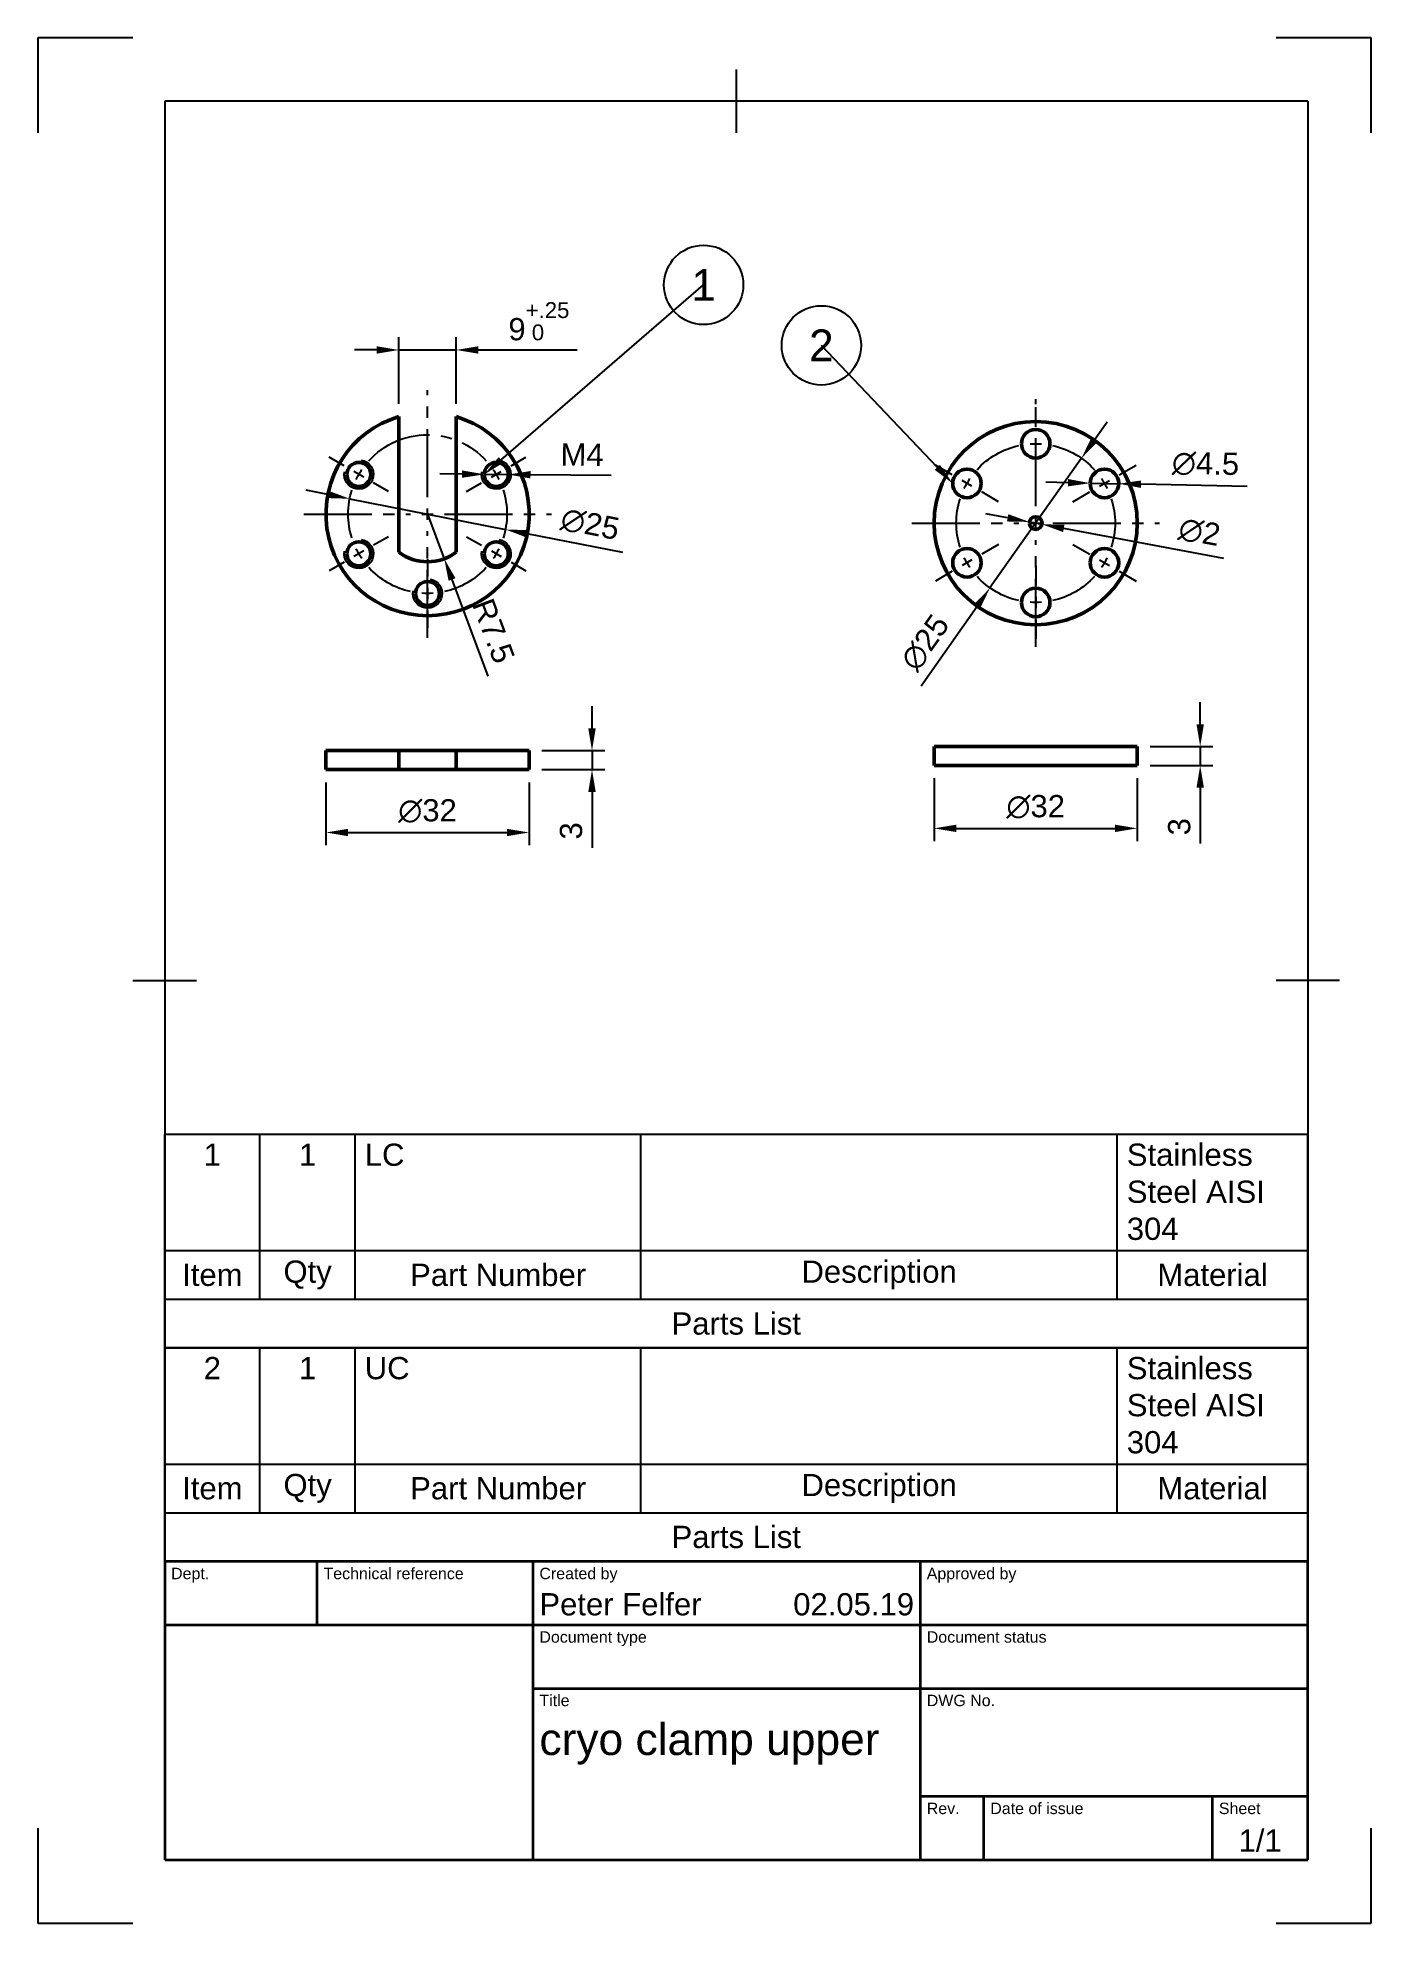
# Model space of a CAD drawing. Header units: millimetres. Extents: x 0 to 210, y 0 to 297.
import ezdxf
from ezdxf import colors
from ezdxf.entities.mleader import LeaderData, LeaderLine
from ezdxf.enums import TextEntityAlignment as Align
from ezdxf.math import Vec2, Vec3

# ---------------------------------------------------------------- set-up
doc = ezdxf.new("R2010")
doc.units = ezdxf.units.MM
doc.header["$LTSCALE"] = 0.75
doc.linetypes.add('CENTER2', pattern=[28.575, 19.05, -3.175, 3.175, -3.175])
for name, color, linetype, lineweight in [('Balloons', 7, 'Continuous', 25), ('Border', 7, 'Continuous', 25), ('FD_Dimensions', 7, 'Continuous', 25), ('Parts Lists', 7, 'Continuous', 25), ('Smart Centers', 7, 'CENTER2', 25), ('TitleBlock', 7, 'Continuous', 35), ('Visible', 7, 'Continuous', 50), ('Visible Narrow', 7, 'Continuous', 25)]:
    doc.layers.add(name, color=color, linetype=linetype, lineweight=lineweight)
doc.styles.add('FusionTitle', font='')
doc.styles.get("Standard").update_dxf_attribs({"font": 'arial.ttf'})
doc.styles.get('FusionTitle').set_extended_font_data('Arial Unicode MS')
doc.dimstyles.new('Dim-ISO-25', dxfattribs={"dimtxt": 3.5, "dimasz": 3.5, "dimexe": 2, "dimexo": 2, "dimgap": 1.5, "dimtad": 1, "dimzin": 12, "dimdsep": 46, "dimtxsty": 'Standard', "dimcen": 0, "dimazin": 3, "dimtp": 0.1, "dimtm": 0.1, "dimtfac": 0.714, "dimtmove": 0, "dimatfit": 3, "dimfxl": 1, "dimtzin": 12, "dimarcsym": 0})

# ---------------------------------------------------------------- blocks, each defined once
blk = doc.blocks.new('ISO_TITLEBLOCK')
at = {"layer": 'TitleBlock'}
for p, q in [((0, 47), (-180, 47)), ((-180, 47), (-180, 0)), ((-156, 37), (-156, 47)), ((-122, 0), (-122, 47)), ((-61, 0), (-61, 47)), ((0, 0), (0, 47)), ((-180, 37), (0, 37)), ((-122, 27), (0, 27)), ((-61, 10), (0, 10)), ((-51, 0), (-51, 10)), ((-15, 0), (-15, 10)), ((-180, 0), (0, 0))]:
    blk.add_line(p, q, dxfattribs=at)
at = {"layer": 'TitleBlock', "style": 'FusionTitle'}
for s, p in [('Dept.', (-179, 46)), ('Technical reference', (-155, 46)), ('Created by', (-121, 46)), ('Approved by', (-60, 46)), ('Document type', (-121, 36)), ('Document status', (-60, 36)), ('Title', (-121, 26)), ('DWG No.', (-60, 26)), ('Rev.', (-60, 9)), ('Date of issue', (-50, 9)), ('Sheet', (-14, 9))]:
    blk.add_text(s, height=1.8, dxfattribs=at).set_placement(p, align=Align.TOP_LEFT)
for tag, p, height in [('DEPT', (-179, 38.5), 3.5), ('TECHNICAL_REFERENCE', (-155, 38.5), 3.5), ('CREATED_BY', (-121, 38.5), 3.5), ('APPROVED_BY', (-60, 38.5), 3.5), ('DOCUMENT_TYPE', (-121, 28.5), 3.5), ('DOCUMENT_STATUS', (-60, 28.5), 3.5), ('TITLE_1', (-121, 16.5), 5), ('TITLE_2', (-121, 9), 5), ('TITLE_3', (-121, 1.5), 5), ('DATE_OF_ISSUE', (-50, 1.5), 3.5)]:
    blk.add_attdef(tag, p, '', height=height, dxfattribs=at)
for tag, p in [('CREATED_DATE', (-62, 38.5)), ('APPROVED_DATE', (-1, 38.5))]:
    blk.add_attdef(tag, text='', height=3.5, dxfattribs=at).set_placement(p, align=Align.RIGHT)
for tag, height, p in [('DRAWING_NUMBER', 5, (-30.5, 16.6)), ('REV', 3.5, (-56, 3.1)), ('SHEET', 3.5, (-7.5, 3.1))]:
    blk.add_attdef(tag, text='', height=height, dxfattribs=at).set_placement(p, align=Align.MIDDLE)
blk = doc.blocks.new('*U6')
at = {"layer": 'Smart Centers', "color": 0, "ltscale": 0.75, "transparency": 16777216}
for p, q in [((-13.145318, 7.589453), (-15.494537, 8.945775)), ((-6.156098, 3.554225), (-8.505317, 4.910547))]:
    blk.add_line(p, q, dxfattribs=at)
at = {"layer": 'Smart Centers', "color": 0, "linetype": 'Continuous', "ltscale": 0.75, "transparency": 16777216}
blk.add_line((-10.051984, 5.803516), (-11.598651, 6.696484), dxfattribs=at)
at = {"layer": 'Smart Centers', "color": 0, "linetype": 'Continuous', "ltscale": 0.75, "transparency": 16777216, "extrusion": (0, 0, -1)}
blk.add_arc((0, 0), 12.5, 25.906062, 34.093938, dxfattribs=at)
blk = doc.blocks.new('*U7')
at = {"layer": 'Smart Centers', "color": 0, "ltscale": 0.75, "transparency": 16777216}
for p, q in [((0, -7.10845), (0, -9.821094)), ((0, -15.178906), (0, -17.89155))]:
    blk.add_line(p, q, dxfattribs=at)
at = {"layer": 'Smart Centers', "color": 0, "linetype": 'Continuous', "ltscale": 0.75, "transparency": 16777216}
blk.add_line((0, -11.607031), (0, -13.392969), dxfattribs=at)
at = {"layer": 'Smart Centers', "color": 0, "linetype": 'Continuous', "ltscale": 0.75, "transparency": 16777216, "extrusion": (0, 0, -1)}
blk.add_arc((0, 0), 12.5, 265.906062, 274.093938, dxfattribs=at)
blk = doc.blocks.new('*U8')
at = {"layer": 'Smart Centers', "color": 0, "ltscale": 0.75, "transparency": 16777216}
for p, q in [((6.156098, -3.554225), (8.505317, -4.910547)), ((13.145318, -7.589453), (15.494537, -8.945775))]:
    blk.add_line(p, q, dxfattribs=at)
at = {"layer": 'Smart Centers', "color": 0, "linetype": 'Continuous', "ltscale": 0.75, "transparency": 16777216}
blk.add_line((10.051984, -5.803516), (11.598651, -6.696484), dxfattribs=at)
at = {"layer": 'Smart Centers', "color": 0, "linetype": 'Continuous', "ltscale": 0.75, "transparency": 16777216, "extrusion": (0, 0, -1)}
blk.add_arc((0, 0), 12.5, 205.906062, 214.093938, dxfattribs=at)
blk = doc.blocks.new('*U9')
at = {"layer": 'Smart Centers', "color": 0, "ltscale": 0.75, "transparency": 16777216}
for p, q in [((13.145318, 7.589453), (15.494537, 8.945775)), ((6.156098, 3.554225), (8.505317, 4.910547))]:
    blk.add_line(p, q, dxfattribs=at)
at = {"layer": 'Smart Centers', "color": 0, "linetype": 'Continuous', "ltscale": 0.75, "transparency": 16777216}
blk.add_line((10.051984, 5.803516), (11.598651, 6.696484), dxfattribs=at)
at = {"layer": 'Smart Centers', "color": 0, "linetype": 'Continuous', "ltscale": 0.75, "transparency": 16777216, "extrusion": (0, 0, -1)}
blk.add_arc((0, 0), 12.5, 145.906062, 154.093938, dxfattribs=at)
blk = doc.blocks.new('*U10')
at = {"layer": 'Smart Centers', "color": 0, "linetype": 'Continuous', "ltscale": 0.75, "transparency": 16777216}
blk.add_line((-10.051984, -5.803516), (-11.598651, -6.696484), dxfattribs=at)
at = {"layer": 'Smart Centers', "color": 0, "ltscale": 0.75, "transparency": 16777216}
for p, q in [((-6.156098, -3.554225), (-8.505317, -4.910547)), ((-13.145318, -7.589453), (-15.494537, -8.945775))]:
    blk.add_line(p, q, dxfattribs=at)
at = {"layer": 'Smart Centers', "color": 0, "linetype": 'Continuous', "ltscale": 0.75, "transparency": 16777216, "extrusion": (0, 0, -1)}
blk.add_arc((0, 0), 12.5, 325.906062, 334.093938, dxfattribs=at)
blk = doc.blocks.new('*U11')
at = {"layer": 'Smart Centers', "color": 0, "ltscale": 0.75, "transparency": 16777216, "extrusion": (0, 0, -1)}
for start, end in [(42.3028, 137.6972), (342.3028, 17.6972), (162.3028, 197.6972), (282.3028, 317.6972), (222.3028, 257.6972)]:
    blk.add_arc((0, 0), 12.5, start, end, dxfattribs=at)
at = {"layer": 'Smart Centers', "color": 0, "ltscale": 0.75, "transparency": 16777216}
for name in ['*U6', '*U9', '*U10', '*U8', '*U7']:
    blk.add_blockref(name, (0, 0), dxfattribs=at)
blk = doc.blocks.new('*U12')
at = {"layer": 'Smart Centers', "color": 0, "ltscale": 0.75, "transparency": 16777216}
for p, q in [((0, 2.678906), (0, 19.5)), ((-19.5, 0), (-2.678906, 0)), ((2.678906, 0), (19.5, 0)), ((0, -19.5), (0, -2.678906))]:
    blk.add_line(p, q, dxfattribs=at)
at = {"layer": 'Smart Centers', "color": 0, "linetype": 'Continuous', "ltscale": 0.75, "transparency": 16777216}
for p, q in [((-0.892969, 0), (0.892969, 0)), ((0, -0.892969), (0, 0.892969))]:
    blk.add_line(p, q, dxfattribs=at)
blk = doc.blocks.new('ISO_A4(P)_SHEET')
at = {"layer": 'Border'}
for p, q in [((15, 297), (0, 297)), ((0, 297), (0, 282)), ((210, 297), (195, 297)), ((210, 282), (210, 297)), ((110, 292), (110, 282)), ((200, 287), (20, 287)), ((20, 287), (20, 10)), ((200, 287), (200, 10)), ((15, 148.5), (25, 148.5)), ((205, 148.5), (195, 148.5)), ((0, 15), (0, 0)), ((210, 0), (210, 15)), ((20, 10), (200, 10)), ((0, 0), (15, 0)), ((195, 0), (210, 0))]:
    blk.add_line(p, q, dxfattribs=at)
blk = doc.blocks.new('*U14')
at = {"layer": 'Smart Centers', "color": 0, "ltscale": 0.75, "transparency": 16777216}
for p, q in [((0, 2.678906), (0, 19.5)), ((-19.5, 0), (-2.678906, 0)), ((2.678906, 0), (19.5, 0)), ((0, -19.5), (0, -2.678906))]:
    blk.add_line(p, q, dxfattribs=at)
at = {"layer": 'Smart Centers', "color": 0, "linetype": 'Continuous', "ltscale": 0.75, "transparency": 16777216}
for p, q in [((-0.892969, 0), (0.892969, 0)), ((0, -0.892969), (0, 0.892969))]:
    blk.add_line(p, q, dxfattribs=at)
blk = doc.blocks.new('*U15')
at = {"layer": 'Smart Centers', "color": 0, "ltscale": 0.75, "transparency": 16777216}
for p, q in [((-13.145318, 7.589453), (-15.804964, 9.125)), ((-5.845671, 3.375), (-8.505317, 4.910547))]:
    blk.add_line(p, q, dxfattribs=at)
at = {"layer": 'Smart Centers', "color": 0, "linetype": 'Continuous', "ltscale": 0.75, "transparency": 16777216}
blk.add_line((-10.051984, 5.803516), (-11.598651, 6.696484), dxfattribs=at)
at = {"layer": 'Smart Centers', "color": 0, "linetype": 'Continuous', "ltscale": 0.75, "transparency": 16777216, "extrusion": (0, 0, -1)}
blk.add_arc((0, 0), 12.5, 25.906062, 34.093938, dxfattribs=at)
blk = doc.blocks.new('*U16')
at = {"layer": 'Smart Centers', "color": 0, "ltscale": 0.75, "transparency": 16777216}
for p, q in [((0, -6.75), (0, -9.821094)), ((0, -15.178906), (0, -18.25))]:
    blk.add_line(p, q, dxfattribs=at)
at = {"layer": 'Smart Centers', "color": 0, "linetype": 'Continuous', "ltscale": 0.75, "transparency": 16777216}
blk.add_line((0, -11.607031), (0, -13.392969), dxfattribs=at)
at = {"layer": 'Smart Centers', "color": 0, "linetype": 'Continuous', "ltscale": 0.75, "transparency": 16777216, "extrusion": (0, 0, -1)}
blk.add_arc((0, 0), 12.5, 265.906062, 274.093938, dxfattribs=at)
blk = doc.blocks.new('*U17')
at = {"layer": 'Smart Centers', "color": 0, "ltscale": 0.75, "transparency": 16777216}
for p, q in [((5.845671, -3.375), (8.505317, -4.910547)), ((13.145318, -7.589453), (15.804964, -9.125))]:
    blk.add_line(p, q, dxfattribs=at)
at = {"layer": 'Smart Centers', "color": 0, "linetype": 'Continuous', "ltscale": 0.75, "transparency": 16777216}
blk.add_line((10.051984, -5.803516), (11.598651, -6.696484), dxfattribs=at)
at = {"layer": 'Smart Centers', "color": 0, "linetype": 'Continuous', "ltscale": 0.75, "transparency": 16777216, "extrusion": (0, 0, -1)}
blk.add_arc((0, 0), 12.5, 205.906062, 214.093938, dxfattribs=at)
blk = doc.blocks.new('*U18')
at = {"layer": 'Smart Centers', "color": 0, "ltscale": 0.75, "transparency": 16777216}
for p, q in [((13.145318, 7.589453), (15.804964, 9.125)), ((5.845671, 3.375), (8.505317, 4.910547))]:
    blk.add_line(p, q, dxfattribs=at)
at = {"layer": 'Smart Centers', "color": 0, "linetype": 'Continuous', "ltscale": 0.75, "transparency": 16777216}
blk.add_line((10.051984, 5.803516), (11.598651, 6.696484), dxfattribs=at)
at = {"layer": 'Smart Centers', "color": 0, "linetype": 'Continuous', "ltscale": 0.75, "transparency": 16777216, "extrusion": (0, 0, -1)}
blk.add_arc((0, 0), 12.5, 145.906062, 154.093938, dxfattribs=at)
blk = doc.blocks.new('*U19')
at = {"layer": 'Smart Centers', "color": 0, "ltscale": 0.75, "transparency": 16777216}
for p, q in [((0, 15.178906), (0, 18.25)), ((0, 6.75), (0, 9.821094))]:
    blk.add_line(p, q, dxfattribs=at)
at = {"layer": 'Smart Centers', "color": 0, "linetype": 'Continuous', "ltscale": 0.75, "transparency": 16777216}
blk.add_line((0, 11.607031), (0, 13.392969), dxfattribs=at)
at = {"layer": 'Smart Centers', "color": 0, "linetype": 'Continuous', "ltscale": 0.75, "transparency": 16777216, "extrusion": (0, 0, -1)}
blk.add_arc((0, 0), 12.5, 85.906062, 94.093938, dxfattribs=at)
blk = doc.blocks.new('*U20')
at = {"layer": 'Smart Centers', "color": 0, "linetype": 'Continuous', "ltscale": 0.75, "transparency": 16777216}
blk.add_line((-10.051984, -5.803516), (-11.598651, -6.696484), dxfattribs=at)
at = {"layer": 'Smart Centers', "color": 0, "ltscale": 0.75, "transparency": 16777216}
for p, q in [((-5.845671, -3.375), (-8.505317, -4.910547)), ((-13.145318, -7.589453), (-15.804964, -9.125))]:
    blk.add_line(p, q, dxfattribs=at)
at = {"layer": 'Smart Centers', "color": 0, "linetype": 'Continuous', "ltscale": 0.75, "transparency": 16777216, "extrusion": (0, 0, -1)}
blk.add_arc((0, 0), 12.5, 325.906062, 334.093938, dxfattribs=at)
blk = doc.blocks.new('*U21')
at = {"layer": 'Smart Centers', "color": 0, "ltscale": 0.75, "transparency": 16777216, "extrusion": (0, 0, -1)}
for start, end in [(42.3028, 77.6972), (102.3028, 137.6972), (342.3028, 17.6972), (162.3028, 197.6972), (282.3028, 317.6972), (222.3028, 257.6972)]:
    blk.add_arc((0, 0), 12.5, start, end, dxfattribs=at)
at = {"layer": 'Smart Centers', "color": 0, "ltscale": 0.75, "transparency": 16777216}
for name in ['*U19', '*U15', '*U18', '*U20', '*U17', '*U16']:
    blk.add_blockref(name, (0, 0), dxfattribs=at)
blk = doc.blocks.new('*D36')
at = {"layer": 'Defpoints', "color": 0, "transparency": 16777216}
for p in [(141.156777, 182.363322), (173.156777, 182.363322), (173.156777, 172.463827)]:
    blk.add_point(p, dxfattribs=at)
at = {"layer": 'FD_Dimensions', "lineweight": -2, "transparency": 16777216}
for p, q in [((141.156777, 180.363322), (141.156777, 170.463827)), ((173.156777, 180.363322), (173.156777, 170.463827)), ((144.656777, 172.463827), (169.656777, 172.463827))]:
    blk.add_line(p, q, dxfattribs=at)
at = {"layer": 'FD_Dimensions', "transparency": 16777216}
for points in [[(144.656777, 173.04716), (144.656777, 171.880493), (141.156777, 172.463827)], [(169.656777, 173.04716), (169.656777, 171.880493), (173.156777, 172.463827)]]:
    blk.add_solid(points, dxfattribs=at)
at = {"layer": 'FD_Dimensions', "color": 0, "transparency": 16777216, "insert": (157.156777, 175.848718), "char_height": 3.5, "attachment_point": 5}
blk.add_mtext('∅32', dxfattribs=at)
blk = doc.blocks.new('*D37')
at = {"layer": 'Defpoints', "color": 0, "transparency": 16777216}
for p in [(45.384837, 181.71046), (77.384837, 181.71046), (77.384837, 171.810965)]:
    blk.add_point(p, dxfattribs=at)
at = {"layer": 'FD_Dimensions', "lineweight": -2, "transparency": 16777216}
for p, q in [((45.384837, 179.71046), (45.384837, 169.810965)), ((77.384837, 179.71046), (77.384837, 169.810965)), ((48.884837, 171.810965), (73.884837, 171.810965))]:
    blk.add_line(p, q, dxfattribs=at)
at = {"layer": 'FD_Dimensions', "transparency": 16777216}
for points in [[(48.884837, 172.394298), (48.884837, 171.227632), (45.384837, 171.810965)], [(73.884837, 172.394298), (73.884837, 171.227632), (77.384837, 171.810965)]]:
    blk.add_solid(points, dxfattribs=at)
at = {"layer": 'FD_Dimensions', "color": 0, "transparency": 16777216, "insert": (61.384837, 175.195856), "char_height": 3.5, "attachment_point": 5}
blk.add_mtext('∅32', dxfattribs=at)
blk = doc.blocks.new('*D38')
at = {"layer": 'Defpoints', "color": 0, "transparency": 16777216}
for p in [(173.156777, 185.363322), (173.156777, 182.363322), (183.056272, 182.363322)]:
    blk.add_point(p, dxfattribs=at)
at = {"layer": 'FD_Dimensions', "lineweight": -2, "transparency": 16777216}
for p, q in [((183.056272, 188.863322), (183.056272, 192.363322)), ((175.156777, 185.363322), (185.056272, 185.363322)), ((183.056272, 185.363322), (183.056272, 182.363322)), ((175.156777, 182.363322), (185.056272, 182.363322)), ((183.056272, 178.863322), (183.056272, 170.071371))]:
    blk.add_line(p, q, dxfattribs=at)
at = {"layer": 'FD_Dimensions', "transparency": 16777216}
for points in [[(182.472938, 188.863322), (183.639605, 188.863322), (183.056272, 185.363322)], [(182.472938, 178.863322), (183.639605, 178.863322), (183.056272, 182.363322)]]:
    blk.add_solid(points, dxfattribs=at)
at = {"layer": 'FD_Dimensions', "color": 0, "transparency": 16777216, "insert": (179.768072, 172.717346), "char_height": 3.5, "attachment_point": 5, "rotation": 90}
blk.add_mtext('3', dxfattribs=at)
blk = doc.blocks.new('*D39')
at = {"layer": 'Defpoints', "color": 0, "transparency": 16777216}
for p in [(77.384837, 184.71046), (77.384837, 181.71046), (87.284332, 181.71046)]:
    blk.add_point(p, dxfattribs=at)
at = {"layer": 'FD_Dimensions', "lineweight": -2, "transparency": 16777216}
for p, q in [((87.284332, 188.21046), (87.284332, 191.71046)), ((79.384837, 184.71046), (89.284332, 184.71046)), ((87.284332, 184.71046), (87.284332, 181.71046)), ((79.384837, 181.71046), (89.284332, 181.71046)), ((87.284332, 178.21046), (87.284332, 169.418509))]:
    blk.add_line(p, q, dxfattribs=at)
at = {"layer": 'FD_Dimensions', "transparency": 16777216}
for points in [[(86.700998, 188.21046), (87.867665, 188.21046), (87.284332, 184.71046)], [(86.700998, 178.21046), (87.867665, 178.21046), (87.284332, 181.71046)]]:
    blk.add_solid(points, dxfattribs=at)
at = {"layer": 'FD_Dimensions', "color": 0, "transparency": 16777216, "insert": (83.996133, 172.064484), "char_height": 3.5, "attachment_point": 5, "rotation": 90}
blk.add_mtext('3', dxfattribs=at)
blk = doc.blocks.new('*D40')
at = {"layer": 'Defpoints', "color": 0, "transparency": 16777216}
for p in [(164.359276, 230.758769), (149.954277, 210.32605)]:
    blk.add_point(p, dxfattribs=at)
at = {"layer": 'FD_Dimensions', "lineweight": -2, "transparency": 16777216}
for p, q in [((166.375976, 233.61935), (168.392676, 236.479931)), ((164.359276, 230.758769), (149.954277, 210.32605)), ((139.094126, 194.921508), (147.937577, 207.46547))]:
    blk.add_line(p, q, dxfattribs=at)
at = {"layer": 'FD_Dimensions', "transparency": 16777216}
for points in [[(165.899213, 233.955466), (166.852739, 233.283233), (164.359276, 230.758769)], [(147.460814, 207.801586), (148.414341, 207.129353), (149.954277, 210.32605)]]:
    blk.add_solid(points, dxfattribs=at)
at = {"layer": 'FD_Dimensions', "color": 0, "transparency": 16777216, "insert": (139.741001, 201.713573), "char_height": 3.5, "attachment_point": 5, "rotation": 54.81629661}
blk.add_mtext('∅25', dxfattribs=at)
blk = doc.blocks.new('*D41')
at = {"layer": 'Defpoints', "color": 0, "transparency": 16777216}
for p in [(165.732557, 226.838062), (170.231631, 226.746758)]:
    blk.add_point(p, dxfattribs=at)
at = {"layer": 'FD_Dimensions', "lineweight": -2, "transparency": 16777216}
for p, q in [((162.233278, 226.909076), (158.733998, 226.98009)), ((165.732557, 226.838062), (170.231631, 226.746758)), ((190.433815, 226.336776), (173.730911, 226.675744))]:
    blk.add_line(p, q, dxfattribs=at)
at = {"layer": 'FD_Dimensions', "transparency": 16777216}
for points in [[(162.245114, 227.492289), (162.221442, 226.325863), (165.732557, 226.838062)], [(173.742746, 227.258957), (173.719075, 226.09253), (170.231631, 226.746758)]]:
    blk.add_solid(points, dxfattribs=at)
at = {"layer": 'FD_Dimensions', "color": 0, "transparency": 16777216, "insert": (183.900681, 229.854947), "char_height": 3.5, "attachment_point": 5, "rotation": 358.83738869}
blk.add_mtext('∅4.5', dxfattribs=at)
blk = doc.blocks.new('*D42')
at = {"layer": 'Defpoints', "color": 0, "transparency": 16777216}
for p in [(156.174128, 220.727885), (158.139426, 220.356935)]:
    blk.add_point(p, dxfattribs=at)
at = {"layer": 'FD_Dimensions', "lineweight": -2, "transparency": 16777216}
for p, q in [((152.734856, 221.377047), (149.295585, 222.026209)), ((156.174128, 220.727885), (158.139426, 220.356935)), ((186.765067, 214.953849), (161.578697, 219.707773))]:
    blk.add_line(p, q, dxfattribs=at)
at = {"layer": 'FD_Dimensions', "transparency": 16777216}
for points in [[(152.84305, 221.950259), (152.626662, 220.803835), (156.174128, 220.727885)], [(161.686891, 220.280985), (161.470504, 219.134561), (158.139426, 220.356935)]]:
    blk.add_solid(points, dxfattribs=at)
at = {"layer": 'FD_Dimensions', "color": 0, "transparency": 16777216, "insert": (182.938282, 219.120813), "char_height": 3.5, "attachment_point": 5, "rotation": 349.31117299}
blk.add_mtext('∅2', dxfattribs=at)
blk = doc.blocks.new('*D43')
at = {"layer": 'Defpoints', "color": 0, "transparency": 16777216}
for p in [(70.318686, 228.229401), (74.101623, 228.194338)]:
    blk.add_point(p, dxfattribs=at)
at = {"layer": 'FD_Dimensions', "lineweight": -2, "transparency": 16777216}
for p, q in [((66.818836, 228.261839), (63.318986, 228.294277)), ((70.318686, 228.229401), (74.101623, 228.194338)), ((90.29397, 228.04426), (77.601473, 228.1619))]:
    blk.add_line(p, q, dxfattribs=at)
at = {"layer": 'FD_Dimensions', "transparency": 16777216}
for points in [[(66.824242, 228.845147), (66.81343, 227.678531), (70.318686, 228.229401)], [(77.606879, 228.745208), (77.596066, 227.578592), (74.101623, 228.194338)]]:
    blk.add_solid(points, dxfattribs=at)
at = {"layer": 'FD_Dimensions', "color": 0, "transparency": 16777216, "insert": (85.727767, 231.336721), "char_height": 3.5, "attachment_point": 5, "rotation": 359.46897509}
blk.add_mtext('M4', dxfattribs=at)
blk = doc.blocks.new('*D44')
at = {"layer": 'Defpoints', "color": 0, "transparency": 16777216}
for p in [(49.121622, 224.383349), (73.648052, 219.54039)]:
    blk.add_point(p, dxfattribs=at)
at = {"layer": 'FD_Dimensions', "lineweight": -2, "transparency": 16777216}
for p, q in [((45.687922, 225.061364), (42.254222, 225.739378)), ((49.121622, 224.383349), (73.648052, 219.54039)), ((92.138905, 215.889208), (77.081752, 218.862375))]:
    blk.add_line(p, q, dxfattribs=at)
at = {"layer": 'FD_Dimensions', "transparency": 16777216}
for points in [[(45.800924, 225.633647), (45.57492, 224.48908), (49.121622, 224.383349)], [(77.194754, 219.434659), (76.968749, 218.290092), (73.648052, 219.54039)]]:
    blk.add_solid(points, dxfattribs=at)
at = {"layer": 'FD_Dimensions', "color": 0, "transparency": 16777216, "insert": (86.982894, 220.357556), "char_height": 3.5, "attachment_point": 5, "rotation": 348.83015473}
blk.add_mtext('∅25', dxfattribs=at)
blk = doc.blocks.new('*D45')
at = {"layer": 'Defpoints', "color": 0, "transparency": 16777216}
for p in [(65.884837, 247.816434), (56.884837, 237.316022), (65.884837, 237.316022)]:
    blk.add_point(p, dxfattribs=at)
at = {"layer": 'FD_Dimensions', "lineweight": -2, "transparency": 16777216}
for p, q in [((56.884837, 239.316022), (56.884837, 249.816434)), ((65.884837, 239.316022), (65.884837, 249.816434)), ((53.384837, 247.816434), (49.884837, 247.816434)), ((56.884837, 247.816434), (65.884837, 247.816434)), ((69.384837, 247.816434), (84.958952, 247.816434))]:
    blk.add_line(p, q, dxfattribs=at)
at = {"layer": 'FD_Dimensions', "transparency": 16777216}
for points in [[(53.384837, 248.399768), (53.384837, 247.233101), (56.884837, 247.816434)], [(69.384837, 248.399768), (69.384837, 247.233101), (65.884837, 247.816434)]]:
    blk.add_solid(points, dxfattribs=at)
at = {"layer": 'FD_Dimensions', "color": 0, "transparency": 16777216, "insert": (78.921894, 252.314621), "char_height": 3.5, "attachment_point": 5}
blk.add_mtext('9{\\H0.714x;\\S+.25^  0;}', dxfattribs=at)
blk = doc.blocks.new('*D46')
at = {"layer": 'Defpoints', "color": 0, "transparency": 16777216}
for p in [(61.384837, 221.96187), (64.015463, 214.938351)]:
    blk.add_point(p, dxfattribs=at)
at = {"layer": 'FD_Dimensions', "lineweight": -2, "transparency": 16777216}
for p, q in [((61.384837, 221.96187), (64.015463, 214.938351)), ((70.94206, 196.445003), (65.243088, 211.66071))]:
    blk.add_line(p, q, dxfattribs=at)
at = {"layer": 'FD_Dimensions', "transparency": 16777216}
blk.add_solid([(65.789362, 211.865314), (64.696814, 211.456105), (64.015463, 214.938351)], dxfattribs=at)
at = {"layer": 'FD_Dimensions', "color": 0, "transparency": 16777216, "insert": (71.777858, 203.564441), "char_height": 3.5, "attachment_point": 5, "rotation": 290.533198}
blk.add_mtext('R7.5', dxfattribs=at)
blk = doc.blocks.new('*T33')
at = {"layer": 'Parts Lists', "color": 0, "linetype": 'ByBlock', "lineweight": -2, "transparency": 16777216}
for p, q in [((0, 33.695771), (180, 33.695771)), ((0, 0), (0, 33.695771)), ((15, 7.666667), (15, 33.695771)), ((30, 7.666667), (30, 33.695771)), ((75, 7.666667), (75, 33.695771)), ((150, 7.666667), (150, 33.695771)), ((180, 0), (180, 33.695771)), ((0, 15.333333), (180, 15.333333)), ((0, 7.666667), (180, 7.666667)), ((0, 0), (180, 0))]:
    blk.add_line(p, q, dxfattribs=at)
at = {"layer": 'Parts Lists', "color": 0, "transparency": 16777216, "char_height": 3.5}
for s, insert, width, attachment_point in [('2', (7.5, 32.195771), 12, 2), ('1', (22.5, 32.195771), 12, 2), ('UC', (31.5, 32.195771), 42, 1), ('Stainless Steel AISI 304', (151.5, 32.195771), 27, 1), ('Item', (7.5, 11.5), 12, 5), ('Qty', (22.5, 11.5), 12, 5), ('Part Number', (52.5, 11.5), 42, 5), ('Description', (112.5, 11.5), 72, 5), ('Material', (165, 11.5), 27, 5), ('Parts List', (90, 3.833333), 177, 5)]:
    blk.add_mtext(s, dxfattribs=dict(at, insert=insert, width=width, attachment_point=attachment_point))
blk = doc.blocks.new('ISO_BALLOON_CIRCULAR_50')
at = {"transparency": 16777216}
blk.add_circle((0, 0), 6.25, dxfattribs=at)
blk.add_attdef('ITEMID', text='', height=5, dxfattribs=at).set_placement((0, 0), align=Align.MIDDLE_CENTER)
blk = doc.blocks.new('*T35')
at = {"layer": 'Parts Lists', "color": 0, "linetype": 'ByBlock', "lineweight": -2, "transparency": 16777216}
for p, q in [((0, 33.695771), (180, 33.695771)), ((0, 0), (0, 33.695771)), ((15, 7.666667), (15, 33.695771)), ((30, 7.666667), (30, 33.695771)), ((75, 7.666667), (75, 33.695771)), ((150, 7.666667), (150, 33.695771)), ((180, 0), (180, 33.695771)), ((0, 15.333333), (180, 15.333333)), ((0, 7.666667), (180, 7.666667)), ((0, 0), (180, 0))]:
    blk.add_line(p, q, dxfattribs=at)
at = {"layer": 'Parts Lists', "color": 0, "transparency": 16777216, "char_height": 3.5}
for s, insert, width, attachment_point in [('1', (7.5, 32.195771), 12, 2), ('1', (22.5, 32.195771), 12, 2), ('LC', (31.5, 32.195771), 42, 1), ('Stainless Steel AISI 304', (151.5, 32.195771), 27, 1), ('Item', (7.5, 11.5), 12, 5), ('Qty', (22.5, 11.5), 12, 5), ('Part Number', (52.5, 11.5), 42, 5), ('Description', (112.5, 11.5), 72, 5), ('Material', (165, 11.5), 27, 5), ('Parts List', (90, 3.833333), 177, 5)]:
    blk.add_mtext(s, dxfattribs=dict(at, insert=insert, width=width, attachment_point=attachment_point))

msp = doc.modelspace()

# ---------------------------------------------------------------- linework, layer by layer
at = {"layer": 'Visible', "extrusion": (-1e-16, -1, 0)}
for p, q in [((56.884837, 215.96187), (56.884837, 237.316022)), ((65.884837, 237.316022), (65.884837, 215.96187))]:
    msp.add_line(p, q, dxfattribs=at)
at = {"layer": 'Visible', "extrusion": (0, -2.967e-13, -1)}
for p, q in [((45.384837, 184.71046), (56.884837, 184.71046)), ((45.384837, 184.71046), (45.384837, 181.71046)), ((56.884837, 184.71046), (56.884837, 181.71046)), ((56.884837, 184.71046), (65.884837, 184.71046)), ((65.884837, 184.71046), (65.884837, 181.71046)), ((65.884837, 184.71046), (77.384837, 184.71046)), ((77.384837, 184.71046), (77.384837, 181.71046)), ((141.156777, 185.363322), (173.156777, 185.363322)), ((141.156777, 185.363322), (141.156777, 182.363322)), ((173.156777, 185.363322), (173.156777, 182.363322)), ((45.384837, 181.71046), (56.884837, 181.71046)), ((65.884837, 181.71046), (56.884837, 181.71046)), ((65.884837, 181.71046), (77.384837, 181.71046)), ((141.156777, 182.363322), (173.156777, 182.363322))]:
    msp.add_line(p, q, dxfattribs=at)
at = {"layer": 'Visible'}
msp.add_circle((157.156777, 220.54241), 16, dxfattribs=at)
at = {"layer": 'Visible', "extrusion": (0, 0, -1)}
for centre, radius in [((-157.156777, 233.04241), 2.25), ((-50.559519, 228.21187), 1.89155), ((-72.210154, 228.21187), 1.89155), ((-146.331459, 226.79241), 2.25), ((-167.982094, 226.79241), 2.25), ((-157.156777, 220.54241), 1), ((-50.559519, 215.71187), 1.89155), ((-72.210154, 215.71187), 1.89155), ((-146.331459, 214.29241), 2.25), ((-167.982094, 214.29241), 2.25), ((-61.384837, 209.46187), 1.89155), ((-157.156777, 208.04241), 2.25)]:
    msp.add_circle(centre, radius, dxfattribs=at)
at = {"layer": 'Visible'}
msp.add_arc((61.384837, 221.96187), 16, 106.334823, 73.665177, dxfattribs=at)
at = {"layer": 'Visible', "extrusion": (0, 0, -1)}
msp.add_arc((-61.384837, 221.96187), 7.5, 233.130102, 306.869898, dxfattribs=at)
at = {"layer": 'Visible Narrow', "extrusion": (0, 0, -1)}
for centre in [(-50.559519, 228.21187), (-72.210154, 228.21187), (-50.559519, 215.71187), (-72.210154, 215.71187), (-61.384837, 209.46187)]:
    msp.add_arc(centre, 2.30655, 100, 10, dxfattribs=at)

# ---------------------------------------------------------------- block references
for name, p in [('*T35', (20, 90.614598)), ('*T33', (20, 57))]:
    msp.add_blockref(name, p)
at = {"layer": 'Border'}
msp.add_blockref('ISO_A4(P)_SHEET', (0, 0), dxfattribs=at)
at = {"layer": 'Smart Centers', "ltscale": 0.75}
for name, p in [('*U12', (61.384837, 221.96187)), ('*U14', (157.156777, 220.54241)), ('*U21', (157.156777, 220.54241)), ('*U11', (61.384837, 221.96187))]:
    msp.add_blockref(name, p, dxfattribs=at)
at = {"layer": 'TitleBlock'}
msp.add_blockref('ISO_TITLEBLOCK', (200, 10), dxfattribs=at).add_auto_attribs({'CREATED_DATE': '02.05.19', 'SHEET': '1/1', 'TITLE_1': 'cryo clamp upper', 'CREATED_BY': 'Peter Felfer'})

# ---------------------------------------------------------------- dimensions: what is measured, and where the dimension line sits
at = {"layer": 'FD_Dimensions'}
dim = msp.add_linear_dim(base=(65.884837, 247.816434), p1=(56.884837, 237.316022), p2=(65.884837, 237.316022), angle=180, dimstyle='Dim-ISO-25', override={"dimgap": 1.5, "dimlfac": 1, "dimclrd": 256, "dimclre": 256, "dimtol": 1, "dimlim": 0, "dimtp": 0.25, "dimtm": 0}, dxfattribs=at)
dim.commit()
dim.dimension.update_dxf_attribs({"geometry": '*D45', "text_midpoint": (78.921894, 252.314621)})
dim = msp.add_diameter_dim_2p(p1=(164.359276, 230.758769), p2=(149.954277, 210.32605), dimstyle='Dim-ISO-25', override={"dimlfac": 1, "dimclrd": 256, "dimclre": 256}, dxfattribs=at)
dim.commit()
dim.dimension.update_dxf_attribs({"geometry": '*D40', "text_midpoint": (139.741001, 201.713573)})
dim = msp.add_diameter_dim_2p(p1=(70.318686, 228.229401), p2=(74.101623, 228.194338), text='M4', dimstyle='Dim-ISO-25', override={"dimlfac": 1, "dimclrd": 256, "dimclre": 256}, dxfattribs=at)
dim.commit()
dim.dimension.update_dxf_attribs({"geometry": '*D43', "text_midpoint": (85.727767, 231.336721)})
for p1, p2, picture, middle in [((165.732557, 226.838062), (170.231631, 226.746758), '*D41', (183.832003, 226.470753)), ((49.121622, 224.383349), (73.648052, 219.54039), '*D44', (86.327178, 217.036785)), ((156.174128, 220.727885), (158.139426, 220.356935), '*D42', (182.31047, 215.794653))]:
    dim = msp.add_diameter_dim_2p(p1=p1, p2=p2, dimstyle='Dim-ISO-25', override={"dimlfac": 1, "dimclrd": 256, "dimclre": 256}, dxfattribs=at)
    dim.commit()
    dim.dimension.update_dxf_attribs({"geometry": picture, "text_midpoint": middle, "dimtype": 163})
dim = msp.add_radius_dim(center=(61.384837, 221.96187), mpoint=(64.015463, 214.938351), dimstyle='Dim-ISO-25', override={"dimlfac": 1, "dimse1": 1, "dimclrd": 256, "dimclre": 256}, dxfattribs=at)
dim.commit()
dim.dimension.update_dxf_attribs({"geometry": '*D46', "text_midpoint": (71.777858, 203.564441)})
for p1, p2, picture, middle in [((77.384837, 184.71046), (77.384837, 181.71046), '*D39', (83.996133, 172.064484)), ((173.156777, 185.363322), (173.156777, 182.363322), '*D38', (179.768072, 172.717346))]:
    dim = msp.add_aligned_dim(p1=p1, p2=p2, distance=9.899495, dimstyle='Dim-ISO-25', override={"dimlfac": 1, "dimclrd": 256, "dimclre": 256}, dxfattribs=at)
    dim.commit()
    dim.dimension.update_dxf_attribs({"geometry": picture, "text_midpoint": middle})
for p1, p2, picture, middle in [((45.384837, 181.71046), (77.384837, 181.71046), '*D37', (61.384837, 175.195856)), ((141.156777, 182.363322), (173.156777, 182.363322), '*D36', (157.156777, 175.848718))]:
    dim = msp.add_aligned_dim(p1=p1, p2=p2, distance=-9.899495, text='∅<>', dimstyle='Dim-ISO-25', override={"dimlfac": 1, "dimclrd": 256, "dimclre": 256}, dxfattribs=at)
    dim.commit()
    dim.dimension.update_dxf_attribs({"geometry": picture, "text_midpoint": middle})

# ---------------------------------------------------------------- leaders
at = {"layer": 'Balloons'}
ml = msp.add_multileader_block('Standard', dxfattribs=at)
ml.set_content('ISO_BALLOON_CIRCULAR_50', color=256)
ml.set_attribute('ITEMID', '1', width=0)
ml.set_leader_properties()
ml.build(insert=Vec2(0, 0))
ml.multileader.update_dxf_attribs({"has_dogleg": 0, "arrow_head_size": 3.5, "block_connection_type": 1})
ctx = ml.context
ctx.base_point, ctx.char_height, ctx.arrow_head_size = Vec3(104.855999, 258.066022), 3.5, 3.5
ctx.attachment_type = 1
notes = []
notes.append((ctx, [(0, (1, 1, 0), (96.855999, 258.066022), (1, 0), 8, [(0, [(70.318604, 228.21187)], 0, [])])]))
ctx.block.insert = Vec3(104.855999, 258.066022)
ml = msp.add_multileader_block('Standard', dxfattribs=at)
ml.set_content('ISO_BALLOON_CIRCULAR_50', color=256)
ml.set_attribute('ITEMID', '2', width=0)
ml.set_leader_properties()
ml.build(insert=Vec2(0, 0))
ml.multileader.update_dxf_attribs({"has_dogleg": 0, "arrow_head_size": 3.5, "block_connection_type": 1})
ctx = ml.context
ctx.base_point, ctx.char_height, ctx.arrow_head_size = Vec3(123.405169, 248.54247), 3.5, 3.5
ctx.attachment_type = 1
notes.append((ctx, [(1, (1, 1, 0), (131.405169, 248.54247), (-1, 0), 8, [(0, [(144.081459, 226.79241)], 0, [])])]))
ctx.block.insert = Vec3(123.405169, 248.54247)
for ctx, leaders in notes:
    for number, flags, end, landing, length, lines in leaders:
        leader = LeaderData()
        leader.index, (leader.has_last_leader_line, leader.has_dogleg_vector, leader.attachment_direction) = number, flags
        leader.last_leader_point, leader.dogleg_vector, leader.dogleg_length = Vec3(end), Vec3(landing), length
        for number, points, colour, breaks in lines:
            line = LeaderLine()
            line.index, line.vertices, line.color, line.breaks = number, Vec3.list(points), colors.encode_raw_color(colour), breaks
            leader.lines.append(line)
        ctx.leaders.append(leader)

doc.saveas('drawing.dxf')
